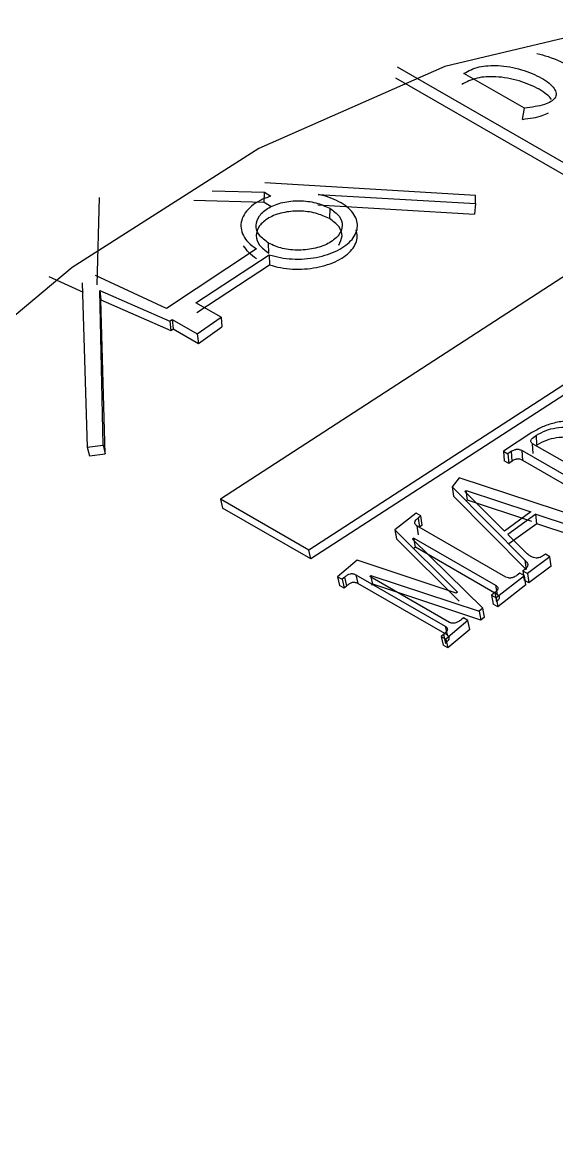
# Model space of a CAD drawing. Header units: millimetres. Extents: x 0 to 293, y 0 to 345.
# Drawn here: x 57.26 to 61.54, y 121.05 to 130 of the extents above; entities that cross this region are included whole.
import ezdxf

# ---------------------------------------------------------------- set-up
doc = ezdxf.new("R2010")
doc.units = ezdxf.units.MM

msp = doc.modelspace()

# ---------------------------------------------------------------- linework, layer by layer
at = {"color": 7, "linetype": 'Continuous', "lineweight": 25}
for p, q in [((61.9758, 128.6549), (60.2653, 129.6423)), ((61.2815, 129.3124), (60.7973, 129.5919)), ((61.9619, 128.5668), (60.2514, 129.5542)), ((61.2652, 129.2236), (61.2815, 129.3124)), ((60.8887, 128.6139), (59.2028, 128.7159)), ((57.8764, 128.596), (57.8564, 127.8961)), ((59.1987, 128.557), (58.6341, 128.5737)), ((58.7803, 128.6507), (59.1999, 128.6393)), ((59.1987, 128.557), (59.1999, 128.6393)), ((59.1999, 128.6393), (59.251, 128.6081)), ((59.6296, 128.6224), (60.8893, 128.5484)), ((60.8893, 128.5484), (60.8887, 128.6139)), ((59.2499, 128.5258), (59.1987, 128.557)), ((59.6268, 128.5392), (60.8815, 128.4627)), ((59.7226, 128.5107), (59.7202, 128.4277)), ((60.8893, 128.5484), (60.8815, 128.4627)), ((59.2348, 128.1507), (59.2332, 128.2314)), ((59.1348, 128.186), (58.4143, 127.7086)), ((58.65, 127.7542), (59.2385, 128.1382)), ((59.2385, 128.1382), (59.2407, 128.0578)), ((58.657, 127.677), (59.2407, 128.0578)), ((57.4725, 127.9655), (57.7492, 127.8376)), ((58.4143, 127.7086), (57.8479, 127.9722)), ((61.6809, 128.0173), (58.8474, 126.1792)), ((57.7399, 127.9132), (57.7807, 126.5964)), ((57.8804, 127.8524), (58.4422, 127.6075)), ((57.907, 126.6124), (57.8804, 127.8524)), ((57.8804, 127.8524), (57.8895, 127.7767)), ((57.9234, 126.5425), (57.8895, 127.7767)), ((57.8895, 127.7767), (58.4509, 127.5315)), ((58.8523, 127.6374), (58.65, 127.7542)), ((58.4422, 127.6075), (58.4599, 127.6202)), ((58.4422, 127.6075), (58.4509, 127.5315)), ((58.4599, 127.6202), (58.6621, 127.5034)), ((58.4599, 127.6202), (58.4684, 127.5441)), ((58.6621, 127.5034), (58.8523, 127.6374)), ((58.8523, 127.6374), (58.8593, 127.5602)), ((62.388, 127.6091), (59.5546, 125.771)), ((58.4509, 127.5315), (58.4684, 127.5441)), ((58.4684, 127.5441), (58.6707, 127.4273)), ((58.6621, 127.5034), (58.6707, 127.4273)), ((58.6707, 127.4273), (58.8593, 127.5602)), ((62.3808, 127.5237), (59.5704, 125.7006)), ((61.3405, 126.7129), (61.1139, 126.5652)), ((61.3809, 126.6131), (61.3773, 126.6925)), ((57.7807, 126.5964), (57.907, 126.6124)), ((57.907, 126.6124), (57.9234, 126.5425)), ((62.0613, 126.2123), (61.3473, 126.6245)), ((61.3515, 126.5454), (61.3473, 126.6245)), ((57.7807, 126.5964), (57.7976, 126.5269)), ((57.7976, 126.5269), (57.9234, 126.5425)), ((61.1139, 126.5652), (61.15, 126.5443)), ((61.1139, 126.5652), (61.1194, 126.4869)), ((61.1791, 126.5637), (61.15, 126.5443)), ((61.15, 126.5443), (61.1555, 126.4661)), ((61.1843, 126.4853), (61.1791, 126.5637)), ((61.2626, 126.5693), (61.9765, 126.1571)), ((61.2675, 126.4906), (61.2626, 126.5693)), ((61.1555, 126.4661), (61.1194, 126.4869)), ((61.1843, 126.4853), (61.1555, 126.4661)), ((61.9814, 126.0785), (61.2675, 126.4906)), ((60.7597, 126.3516), (60.7042, 126.2792)), ((61.7607, 126.0202), (60.7597, 126.3516)), ((60.7042, 126.2792), (61.2847, 125.6909)), ((60.7042, 126.2792), (60.713, 126.2033)), ((60.8044, 126.2426), (60.8161, 126.248)), ((60.8161, 126.248), (61.3337, 126.0776)), ((60.8247, 126.172), (60.8161, 126.248)), ((59.5546, 125.771), (58.8474, 126.1792)), ((58.8474, 126.1792), (58.8633, 126.1088)), ((61.2951, 125.6161), (60.713, 126.2033)), ((61.121, 125.9245), (60.8044, 126.2426)), ((60.8247, 126.172), (60.8131, 126.1666)), ((61.3415, 126.001), (60.8247, 126.172)), ((59.5704, 125.7006), (58.8633, 126.1088)), ((60.4155, 126.0664), (60.2441, 125.9339)), ((60.4516, 126.0456), (60.4155, 126.0664)), ((61.3337, 126.0776), (61.121, 125.9245)), ((60.4516, 126.0456), (60.4295, 126.0287)), ((60.4295, 126.0287), (60.4408, 125.9547)), ((60.4627, 125.9714), (60.4516, 126.0456)), ((61.3734, 126.0593), (61.1484, 125.8973)), ((61.3812, 125.9826), (61.158, 125.822)), ((61.3734, 126.0593), (61.6555, 125.9661)), ((61.3812, 125.9826), (61.3734, 126.0593)), ((61.6628, 125.8891), (61.3812, 125.9826)), ((60.2441, 125.9339), (60.7462, 125.4344)), ((60.2441, 125.9339), (60.2567, 125.8608)), ((61.1337, 125.5553), (60.4198, 125.9674)), ((60.4198, 125.9674), (60.4315, 125.8937)), ((60.4627, 125.9714), (60.4408, 125.9547)), ((61.2955, 125.7489), (61.1484, 125.8973)), ((60.76, 125.3622), (60.2567, 125.8608)), ((60.3959, 125.8679), (60.386, 125.8601)), ((60.9489, 125.3052), (60.386, 125.8601)), ((60.3959, 125.8679), (61.0501, 125.4902)), ((60.4083, 125.7947), (60.3959, 125.8679)), ((59.5704, 125.7006), (59.5546, 125.771)), ((60.4083, 125.7947), (60.3985, 125.787)), ((61.0625, 125.417), (60.4083, 125.7947)), ((61.4859, 125.719), (61.3056, 125.5846)), ((61.4498, 125.7399), (61.4346, 125.7287)), ((61.4859, 125.719), (61.4498, 125.7399)), ((61.4953, 125.6436), (61.4859, 125.719)), ((59.9419, 125.6901), (59.785, 125.5584)), ((60.736, 125.4261), (59.9419, 125.6901)), ((61.2847, 125.6909), (61.2951, 125.6161)), ((61.4953, 125.6436), (61.3166, 125.5102)), ((59.785, 125.5584), (59.8211, 125.5376)), ((59.785, 125.5584), (59.8013, 125.4883)), ((59.8429, 125.556), (59.8211, 125.5376)), ((59.8211, 125.5376), (59.8374, 125.4675)), ((59.859, 125.4858), (59.8429, 125.556)), ((59.932, 125.5744), (60.646, 125.1622)), ((59.932, 125.5744), (59.9477, 125.5038)), ((60.0521, 125.5691), (60.0423, 125.5609)), ((60.6815, 125.192), (60.0423, 125.5609)), ((60.0521, 125.5691), (60.9194, 125.2813)), ((60.0675, 125.4982), (60.0521, 125.5691)), ((61.2817, 125.5664), (61.0546, 125.3898)), ((61.2456, 125.5872), (61.2235, 125.5704)), ((61.2817, 125.5664), (61.2456, 125.5872)), ((61.2847, 125.6169), (61.2696, 125.6054)), ((61.2696, 125.6054), (61.3056, 125.5846)), ((61.2696, 125.6054), (61.2805, 125.5311)), ((61.3166, 125.5102), (61.2805, 125.5311)), ((61.2928, 125.4922), (61.2817, 125.5664)), ((61.3056, 125.5846), (61.3166, 125.5102)), ((59.8374, 125.4675), (59.8013, 125.4883)), ((59.859, 125.4858), (59.8374, 125.4675)), ((60.6617, 125.0917), (59.9477, 125.5038)), ((60.0675, 125.4982), (60.0577, 125.4901)), ((60.9335, 125.2094), (60.0675, 125.4982)), ((61.0501, 125.4902), (61.0625, 125.417)), ((61.2928, 125.4922), (61.0676, 125.3171)), ((60.7462, 125.4344), (60.736, 125.4261)), ((61.0441, 125.4309), (61.0185, 125.4107)), ((61.0185, 125.4107), (61.0546, 125.3898)), ((61.0185, 125.4107), (61.0315, 125.3379)), ((61.0441, 125.4309), (61.0568, 125.358)), ((61.0546, 125.3898), (61.0676, 125.3171)), ((60.9489, 125.3052), (60.9194, 125.2813)), ((60.9194, 125.2813), (60.9335, 125.2094)), ((60.9628, 125.2332), (60.9489, 125.3052)), ((61.0676, 125.3171), (61.0315, 125.3379)), ((60.8287, 125.207), (60.6512, 125.0584)), ((60.7926, 125.2279), (60.7748, 125.2132)), ((60.8287, 125.207), (60.7926, 125.2279)), ((60.8435, 125.1358), (60.8287, 125.207)), ((60.9628, 125.2332), (60.9335, 125.2094)), ((60.6328, 125.0942), (60.6151, 125.0792)), ((60.6328, 125.0942), (60.649, 125.024)), ((60.646, 125.1622), (60.6617, 125.0917)), ((60.8435, 125.1358), (60.6675, 124.9883)), ((60.6151, 125.0792), (60.6512, 125.0584)), ((60.6151, 125.0792), (60.6314, 125.0091)), ((60.6675, 124.9883), (60.6314, 125.0091)), ((60.6512, 125.0584), (60.6675, 124.9883))]:
    msp.add_line(p, q, dxfattribs=at)
at = {"color": 7, "linetype": 'Continuous', "lineweight": 25, "flags": 128}
msp.add_lwpolyline([(66.3309, 128.4046), (65.6906, 129.054), (64.6424, 129.6865), (63.4281, 130.0008), (62.0827, 129.9878), (60.6448, 129.6479), (59.1559, 128.9909), (57.6588, 128.0357), (56.1966, 126.8097), (54.8113, 125.3482), (53.5427, 123.6933), (52.4274, 121.8926), (51.4974, 119.9979), (50.7796, 118.0637), (50.2945, 116.1456), (50.0561, 114.2988), (50.0713, 112.5765), (50.3396, 111.0281), (50.8533, 109.6983), (51.5977, 108.6253), (52.5513, 107.84), (53.6866, 107.3649), (54.1319, 107.273)], dxfattribs=at)
at = {"color": 7, "linetype": 'Continuous', "lineweight": 25}
for points, knots in [([(61.3812, 129.7518), (61.4114, 129.7438), (61.5143, 129.7165), (61.6731, 129.6392), (61.7746, 129.5719), (61.8288, 129.536)], [0, 0, 0, 0, 0.1620358, 0.5531325, 1, 1, 1, 1]), ([(60.7973, 129.5919), (60.8339, 129.6117), (60.8866, 129.6402), (60.9901, 129.6549), (61.0731, 129.6555), (61.1645, 129.6449), (61.2577, 129.6224), (61.3449, 129.5918), (61.4205, 129.5547), (61.4817, 129.514), (61.5226, 129.4714), (61.5401, 129.4298), (61.5289, 129.3934), (61.4952, 129.3641), (61.4217, 129.3317), (61.3391, 129.3204), (61.2815, 129.3124)], [0, 0, 0, 0, 0.134542, 0.193535, 0.250578, 0.312527, 0.375442, 0.437225, 0.499996, 0.563142, 0.624522, 0.687267, 0.749351, 0.80528, 0.864037, 1, 1, 1, 1]), ([(61.4995, 129.3822), (61.4876, 129.3961), (61.4634, 129.4243), (61.4009, 129.465), (61.3258, 129.5021), (61.2388, 129.5328), (61.1459, 129.5553), (61.0549, 129.566), (60.9723, 129.5656), (60.8694, 129.5511), (60.8173, 129.5228), (60.7811, 129.5031)], [0, 0, 0, 0, 0.098481, 0.200099, 0.300906, 0.400243, 0.501098, 0.600225, 0.691304, 0.785404, 1, 1, 1, 1]), ([(61.2652, 129.2236), (61.3233, 129.2311), (61.4065, 129.2419), (61.4592, 129.2683), (61.475, 129.2763)], [0, 0, 0, 0, 0.698222, 1, 1, 1, 1]), ([(59.251, 128.6081), (59.2212, 128.5972), (59.1621, 128.5757), (59.0927, 128.529), (59.0417, 128.475), (59.0136, 128.4148), (59.0082, 128.3523), (59.0277, 128.2912), (59.0684, 128.2336), (59.1126, 128.2019), (59.1348, 128.186)], [0, 0, 0, 0, 0.1262259, 0.250798, 0.3761514, 0.5013374, 0.6263099, 0.7510524, 0.874698, 1, 1, 1, 1]), ([(59.2385, 128.1382), (59.2677, 128.1298), (59.3259, 128.1133), (59.4222, 128.1029), (59.52, 128.1034), (59.616, 128.116), (59.7064, 128.1391), (59.7865, 128.1723), (59.8536, 128.2133), (59.9038, 128.2611), (59.936, 128.3131), (59.9475, 128.3675), (59.9392, 128.4221), (59.9101, 128.4746), (59.8629, 128.5231), (59.7983, 128.565), (59.7203, 128.5999), (59.6599, 128.6149), (59.6296, 128.6224)], [0, 0, 0, 0, 0.0628856, 0.1251629, 0.1872928, 0.2498199, 0.3125148, 0.3752721, 0.4380066, 0.5007804, 0.5634446, 0.6260205, 0.6884568, 0.7508611, 0.8130643, 0.8751252, 0.9372765, 1, 1, 1, 1]), ([(59.2332, 128.2314), (59.2051, 128.252), (59.149, 128.2932), (59.1246, 128.3738), (59.1517, 128.4526), (59.2288, 128.519), (59.3439, 128.5623), (59.4786, 128.5758), (59.616, 128.5598), (59.687, 128.527), (59.7226, 128.5107)], [0, 0, 0, 0, 0.124446, 0.249311, 0.374514, 0.499985, 0.625462, 0.750659, 0.87534, 1, 1, 1, 1]), ([(59.7202, 128.4277), (59.6847, 128.4441), (59.6138, 128.4768), (59.477, 128.4931), (59.3428, 128.48), (59.2284, 128.4371), (59.152, 128.3711), (59.1257, 128.2926), (59.1506, 128.2124), (59.2067, 128.1712), (59.2348, 128.1507)], [0, 0, 0, 0, 0.125132, 0.250008, 0.375008, 0.500015, 0.625014, 0.750022, 0.875083, 1, 1, 1, 1]), ([(59.7226, 128.5107), (59.7506, 128.4903), (59.8069, 128.4496), (59.8311, 128.3723), (59.8041, 128.2966), (59.7269, 128.2315), (59.6119, 128.1869), (59.4771, 128.1703), (59.3396, 128.183), (59.2686, 128.2153), (59.2332, 128.2314)], [0, 0, 0, 0, 0.124531, 0.249339, 0.374538, 0.500003, 0.625476, 0.750668, 0.875582, 1, 1, 1, 1]), ([(59.7946, 128.2161), (59.8069, 128.2405), (59.8315, 128.2893), (59.804, 128.3669), (59.7481, 128.4074), (59.7202, 128.4277)], [0, 0, 0, 0, 0.333334, 0.666667, 1, 1, 1, 1]), ([(59.2407, 128.0578), (59.2697, 128.0495), (59.3276, 128.0329), (59.4237, 128.0224), (59.5211, 128.0226), (59.6168, 128.0349), (59.7067, 128.0576), (59.7863, 128.0905), (59.8528, 128.1313), (59.9025, 128.1787), (59.9339, 128.2304), (59.9461, 128.2848), (59.9374, 128.3207), (59.9331, 128.3387)], [0, 0, 0, 0, 0.091306, 0.182062, 0.272883, 0.363563, 0.454481, 0.545403, 0.63632, 0.727242, 0.81816, 0.909082, 1, 1, 1, 1]), ([(59.1371, 128.1057), (59.1145, 128.1216), (59.0697, 128.1531), (59.0454, 128.1919), (59.0333, 128.2111)], [0, 0, 0, 0, 0.503509, 1, 1, 1, 1]), ([(62.0987, 126.6835), (62.0456, 126.7117), (61.9645, 126.7548), (61.8365, 126.7936), (61.7319, 126.8101), (61.6248, 126.8099), (61.5197, 126.7926), (61.4223, 126.7601), (61.3682, 126.7289), (61.3405, 126.7129)], [0, 0, 0, 0, 0.249171, 0.380625, 0.498726, 0.623175, 0.747417, 0.870468, 1, 1, 1, 1]), ([(61.3473, 126.6245), (61.3436, 126.6272), (61.3369, 126.6321), (61.332, 126.6412), (61.3329, 126.6507), (61.3438, 126.6696), (61.3625, 126.6824), (61.3773, 126.6925)], [0, 0, 0, 0, 0.13875, 0.249372, 0.364938, 0.499215, 1, 1, 1, 1]), ([(61.3773, 126.6925), (61.4019, 126.7061), (61.4486, 126.732), (61.5358, 126.7538), (61.6275, 126.7588), (61.8075, 126.7326), (61.9214, 126.6697), (62.0119, 126.6197)], [0, 0, 0, 0, 0.132274, 0.251062, 0.373112, 0.502083, 1, 1, 1, 1]), ([(62.0135, 126.539), (61.9231, 126.589), (61.8095, 126.6519), (61.63, 126.6783), (61.5388, 126.6737), (61.4519, 126.6522), (61.4055, 126.6266), (61.3809, 126.6131)], [0, 0, 0, 0, 0.499279, 0.62783, 0.749975, 0.867904, 1, 1, 1, 1]), ([(61.1791, 126.5637), (61.1862, 126.5679), (61.196, 126.5738), (61.2108, 126.5788), (61.2208, 126.5806), (61.2309, 126.5804), (61.246, 126.5775), (61.2557, 126.5727), (61.2626, 126.5693)], [0, 0, 0, 0, 0.292623, 0.407274, 0.505889, 0.606675, 0.719016, 1, 1, 1, 1]), ([(61.2675, 126.4906), (61.2606, 126.494), (61.251, 126.4988), (61.2361, 126.5018), (61.226, 126.502), (61.216, 126.5003), (61.2012, 126.4954), (61.1914, 126.4895), (61.1843, 126.4853)], [0, 0, 0, 0, 0.280457, 0.392429, 0.492523, 0.591615, 0.706587, 1, 1, 1, 1]), ([(60.4198, 125.9674), (60.4147, 125.9714), (60.4073, 125.9772), (60.4035, 125.9873), (60.4034, 125.9978), (60.4111, 126.0127), (60.4229, 126.023), (60.4295, 126.0287)], [0, 0, 0, 0, 0.243292, 0.353477, 0.463154, 0.702737, 1, 1, 1, 1]), ([(61.4346, 125.7287), (61.4281, 125.7246), (61.417, 125.7175), (61.4005, 125.7108), (61.3873, 125.7085), (61.3726, 125.708), (61.3501, 125.7121), (61.3221, 125.7263), (61.3052, 125.7407), (61.2955, 125.7489)], [0, 0, 0, 0, 0.144745, 0.251021, 0.310682, 0.370722, 0.501147, 0.714633, 1, 1, 1, 1]), ([(61.2847, 125.6909), (61.291, 125.6848), (61.3018, 125.6743), (61.3087, 125.6583), (61.3071, 125.6459), (61.3013, 125.6322), (61.2915, 125.6231), (61.2847, 125.6169)], [0, 0, 0, 0, 0.285911, 0.498307, 0.617413, 0.737532, 1, 1, 1, 1]), ([(59.8429, 125.556), (59.8502, 125.5618), (59.8628, 125.5716), (59.8818, 125.5811), (59.8967, 125.5836), (59.9137, 125.5826), (59.9244, 125.5778), (59.932, 125.5744)], [0, 0, 0, 0, 0.292688, 0.502391, 0.608765, 0.722175, 1, 1, 1, 1]), ([(61.2235, 125.5704), (61.2159, 125.5652), (61.2023, 125.556), (61.1811, 125.5488), (61.1655, 125.5474), (61.1501, 125.5484), (61.1404, 125.5525), (61.1337, 125.5553)], [0, 0, 0, 0, 0.297583, 0.537225, 0.646842, 0.756929, 1, 1, 1, 1]), ([(59.9477, 125.5038), (59.9401, 125.5072), (59.9294, 125.512), (59.9125, 125.5131), (59.8976, 125.5106), (59.8788, 125.5013), (59.8663, 125.4915), (59.859, 125.4858)], [0, 0, 0, 0, 0.278922, 0.392643, 0.4991, 0.708146, 1, 1, 1, 1]), ([(61.0501, 125.4902), (61.0562, 125.486), (61.0649, 125.48), (61.0699, 125.4696), (61.0701, 125.4623), (61.0671, 125.4551), (61.0594, 125.4442), (61.0505, 125.4364), (61.0441, 125.4309)], [0, 0, 0, 0, 0.2774841, 0.3915325, 0.4983382, 0.5956602, 0.709779, 1, 1, 1, 1]), ([(61.0568, 125.358), (61.0632, 125.3635), (61.0721, 125.3712), (61.0797, 125.382), (61.0826, 125.3892), (61.0824, 125.3964), (61.0773, 125.4068), (61.0687, 125.4128), (61.0625, 125.417)], [0, 0, 0, 0, 0.289119, 0.40295, 0.500191, 0.606555, 0.720759, 1, 1, 1, 1]), ([(60.7748, 125.2132), (60.7667, 125.2072), (60.7522, 125.1964), (60.7301, 125.1873), (60.7138, 125.1849), (60.7023, 125.1852), (60.6913, 125.1875), (60.6848, 125.1904), (60.6815, 125.192)], [0, 0, 0, 0, 0.307565, 0.551207, 0.659769, 0.766731, 0.878304, 1, 1, 1, 1]), ([(60.646, 125.1622), (60.6494, 125.1598), (60.6559, 125.1553), (60.6623, 125.1471), (60.6649, 125.1384), (60.6629, 125.1269), (60.6519, 125.1116), (60.6398, 125.1006), (60.6328, 125.0942)], [0, 0, 0, 0, 0.146012, 0.272343, 0.386375, 0.497959, 0.708225, 1, 1, 1, 1]), ([(60.649, 125.024), (60.6559, 125.0304), (60.6678, 125.0413), (60.6787, 125.0565), (60.6807, 125.0679), (60.678, 125.0765), (60.6716, 125.0847), (60.6651, 125.0892), (60.6617, 125.0917)], [0, 0, 0, 0, 0.290793, 0.500674, 0.611811, 0.725982, 0.852964, 1, 1, 1, 1])]:
    msp.add_open_spline(points, degree=3, knots=knots, dxfattribs=at)

doc.saveas('drawing.dxf')
